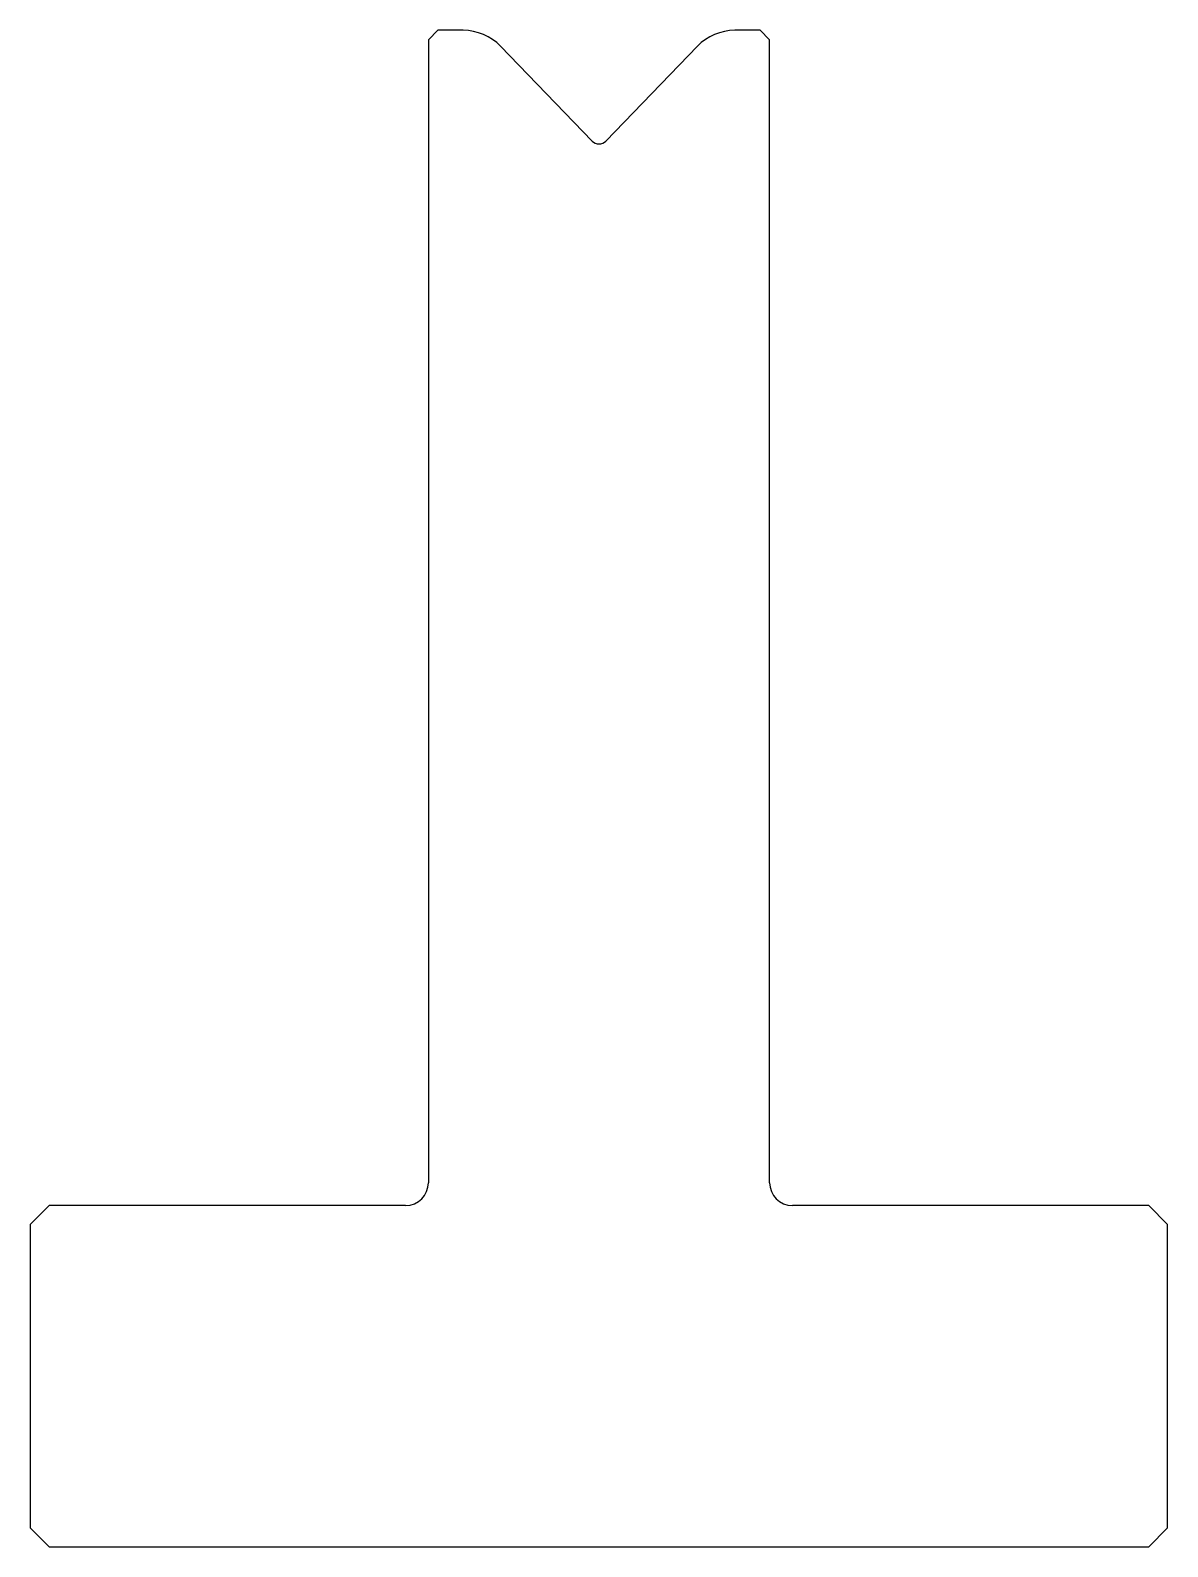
# Model space of a CAD drawing. Header units: millimetres. Extents: x 1480 to 1540, y 1085.5 to 1165.5.
import ezdxf

# ---------------------------------------------------------------- set-up
doc = ezdxf.new("R2010")
doc.units = ezdxf.units.MM
doc.layers.add('Default', color=7, linetype='Continuous')

msp = doc.modelspace()

# ---------------------------------------------------------------- linework, layer by layer
at = {"layer": 'Default'}
for p, q in [((1501.505, 1165.521), (1501.005, 1165.021)), ((1501.005, 1165.021), (1501.005, 1104.721)), ((1502.838, 1165.521), (1501.505, 1165.521)), ((1518.505, 1165.521), (1517.173, 1165.521)), ((1519.005, 1165.021), (1518.505, 1165.521)), ((1519.005, 1104.721), (1519.005, 1165.021)), ((1509.646, 1159.68), (1504.816, 1164.681)), ((1515.195, 1164.681), (1510.365, 1159.68)), ((1481.005, 1103.521), (1480.005, 1102.521)), ((1499.805, 1103.521), (1481.005, 1103.521)), ((1539.005, 1103.521), (1520.205, 1103.521)), ((1540.005, 1102.521), (1539.005, 1103.521)), ((1480.005, 1102.521), (1480.005, 1086.521)), ((1540.005, 1086.521), (1540.005, 1102.521)), ((1480.005, 1086.521), (1481.005, 1085.521)), ((1539.005, 1085.521), (1540.005, 1086.521)), ((1481.005, 1085.521), (1539.005, 1085.521))]:
    msp.add_line(p, q, dxfattribs=at)
for centre, radius, start, end in [((1502.838, 1162.771), 2.75, 44, 90), ((1517.173, 1162.771), 2.75, 90, 136), ((1510.005, 1160.028), 0.5, 224, 316), ((1499.805, 1104.721), 1.2, 270, 0), ((1520.205, 1104.721), 1.2, 180, 270)]:
    msp.add_arc(centre, radius, start, end, dxfattribs=at)

doc.saveas('drawing.dxf')
